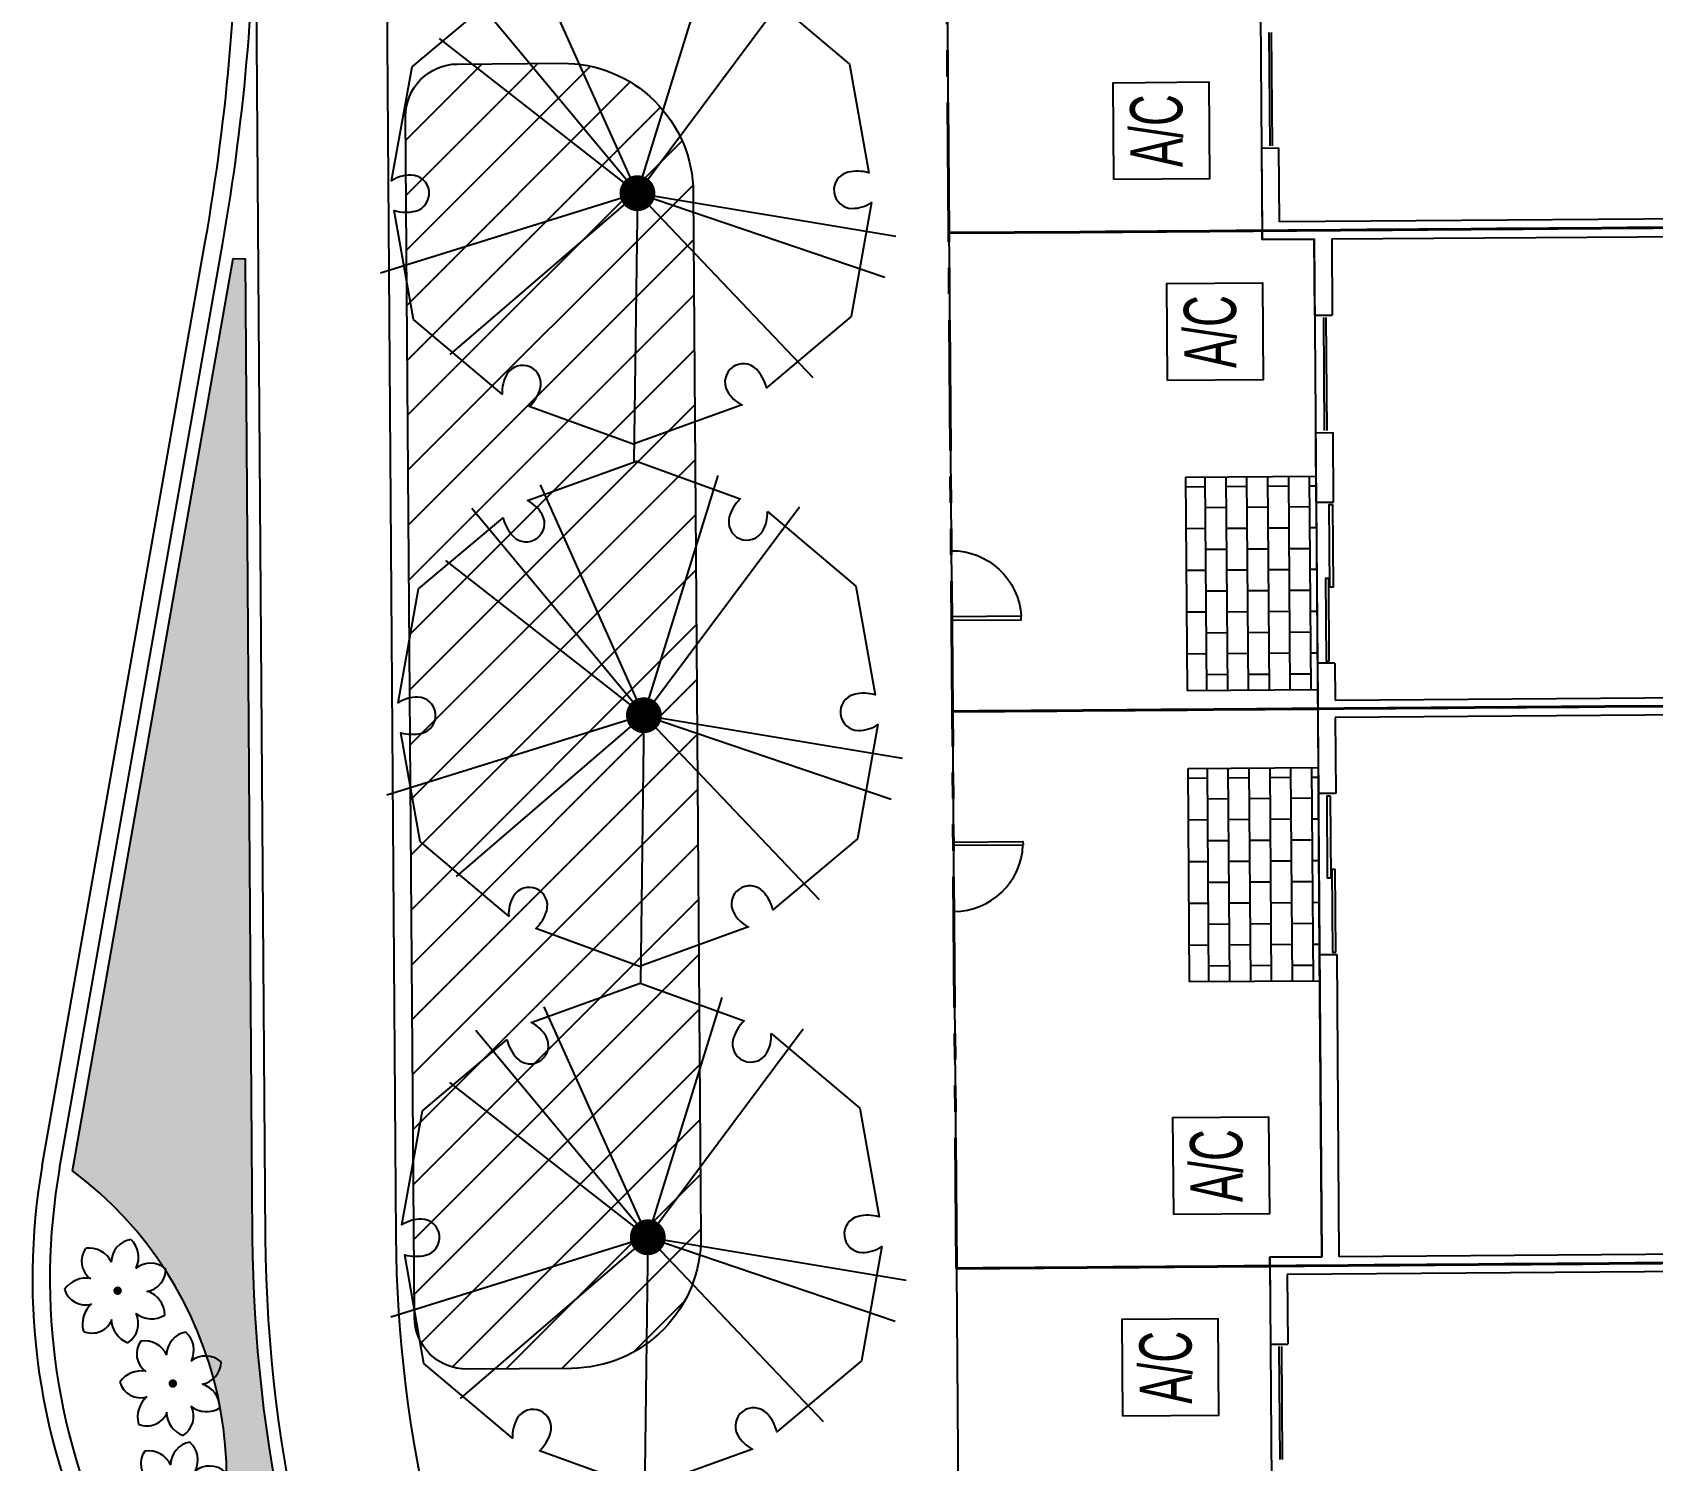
# Model space of a CAD drawing. Header units: feet. Extents: x 919634 to 928945, y 707022 to 708026.
# Drawn here: x 920223.9 to 920286, y 707365.1 to 707419.8 of the extents above; entities that cross this region are included whole.
import ezdxf

# ---------------------------------------------------------------- set-up
doc = ezdxf.new("R2010")
doc.units = ezdxf.units.FT
doc.header["$LTSCALE"] = 20
doc.header["$MEASUREMENT"] = 0
doc.linetypes.add('Site Plan$0$PHANTOM2', pattern=[1.25, 0.625, -0.125, 0.125, -0.125, 0.125, -0.125])
for name, color, linetype in [('-u-site-xref', 7, 'Continuous'), ('L-002', 15, 'Continuous'), ('LK-SHRB-035M', 4, 'Continuous'), ('LK-SHRB-TRNK', 3, 'Continuous'), ('LK-TREE-013M', 6, 'Continuous'), ('LK-TREE-025M', 2, 'Continuous'), ('LK-TREE-035M', 123, 'Continuous'), ('LK-TREE-050M', 2, 'Continuous'), ('LK-TREE-TRNK', 32, 'Continuous'), ('LP-PATT-GRND', 251, 'Continuous'), ('LP-PATT-SHAR', 4, 'Continuous'), ('LP-SHAR-BRDR-CONT', 123, 'Continuous'), ('LP-SHRB', 7, 'Continuous'), ('LP-TREE', 15, 'Continuous'), ('Site Plan$0$-u-site-bldg_interior', 252, 'Continuous'), ('Site Plan$0$-u-site-fence', 4, 'Site Plan$0$FENCELINE1'), ('Site Plan$0$A-DOOR-EXT_WINDOWS', 253, 'Continuous'), ('Site Plan$0$A-HVAC-EXT', 253, 'Continuous'), ('Site Plan$0$SP-LOT PAVERS', 254, 'Continuous')]:
    doc.layers.add(name, color=color, linetype=linetype)
for name, color, linetype, lineweight in [('Site Plan$0$SP-CURB', 3, 'Continuous', 25), ('Site Plan$0$SP-LOT LINES', 252, 'Site Plan$0$PHANTOM2', 40), ('Site Plan$0$SP-SIDEWALK', 2, 'Continuous', 25), ('SP-BUILDING-FOOTPRINT', 1, 'Continuous', 25)]:
    doc.layers.add(name, color=color, linetype=linetype, lineweight=lineweight)
doc.layers.get('-u-site-xref').off()
doc.styles.add('Site Plan$0$ARIAL', font='arial.ttf')
doc.linetypes.add('Site Plan$0$FENCELINE1', pattern='A,0.25,-0.1,[133,ltypeshp.shx,S=0.1,R=0,X=-0.1,Y=0],-0.1,1', length=1.45)

# ---------------------------------------------------------------- blocks, each defined once
blk = doc.blocks.new('Site Plan$0$A$C05C92244')
at = {"layer": 'Site Plan$0$A-DOOR-EXT_WINDOWS'}
blk.add_lwpolyline([(32, 32.05), (32, 0.04), (30.4, 0.04), (30.4, 32.05)], close=True, dxfattribs=at)
blk.add_arc((32.08, 32.08), 32.08, 180.05734, 267.00506, dxfattribs=at)
blk = doc.blocks.new('Site Plan')
at = {"layer": 'Site Plan$0$SP-LOT PAVERS', "extrusion": (7.49369e-08, 5.50407e-10, 1)}
h = blk.add_hatch(dxfattribs=at)
h.set_pattern_fill('AR-B816', color=256, scale=0.1, angle=90.42714)
h.set_pattern_definition([(90.42714287, (1636273.5047, -210524.548), (-0.799977769, -0.0059639843), []), (180.42714287, (1636273.5047, -210524.548), (-0.7940137847, -0.8059417533), [0.8, -0.8])])
h.paths.add_polyline_path([(920268.126, 707402.732), (920268.187, 707394.565), (920273.187, 707394.602), (920273.126, 707402.769)])
h = blk.add_hatch(dxfattribs=at)
h.set_pattern_fill('AR-B816', color=256, scale=0.1, angle=90.42714)
h.set_pattern_definition([(90.42714287, (1636273.5879, -210535.70824), (-0.799977769, -0.0059639843), []), (180.42714287, (1636273.5879, -210535.70824), (-0.7940137847, -0.8059417533), [0.8, -0.8])])
h.paths.add_polyline_path([(920268.209, 707391.571), (920268.27, 707383.405), (920273.27, 707383.442), (920273.209, 707391.609)])
at = {"layer": 'Site Plan$0$-u-site-bldg_interior', "extrusion": (7.49369e-08, 5.50407e-10, 1)}
for p, q in [((920271.361, 707415.429, 0), (920271.328, 707419.762, 0)), ((920271.453, 707415.429, 0), (920271.421, 707419.763, 0)), ((920271.032, 707415.343, 0), (920271.699, 707415.348, 0)), ((920271.72, 707412.515, 0), (920271.699, 707415.348, 0)), ((920310.135, 707412.801, 0), (920271.72, 707412.515, 0)), ((920271.058, 707411.837, 0), (920271.056, 707412.176, 0)), ((920273.725, 707411.857, 0), (920312.14, 707412.143, 0)), ((920273.058, 707411.852, 0), (920271.058, 707411.837, 0)), ((920273.08, 707408.935, 0), (920273.058, 707411.852, 0)), ((920273.725, 707411.857, 0), (920273.746, 707408.94, 0)), ((920273.08, 707408.935, 0), (920273.746, 707408.94, 0)), ((920273.41, 707408.854, 0), (920273.442, 707404.521, 0)), ((920273.502, 707408.855, 0), (920273.535, 707404.522, 0)), ((920273.113, 707404.435, 0), (920273.78, 707404.44, 0)), ((920273.8, 707401.774, 0), (920273.78, 707404.44, 0)), ((920273.133, 707401.769, 0), (920273.8, 707401.774, 0)), ((920273.133, 707401.769, 0), (920273.179, 707395.602, 0)), ((920273.133, 707401.769, 0), (920273.179, 707395.602, 0)), ((920273.846, 707395.607, 0), (920273.179, 707395.602, 0)), ((920273.179, 707395.602, 0), (920273.19, 707394.186, 0)), ((920273.846, 707395.607, 0), (920273.856, 707394.191, 0)), ((920273.19, 707394.19, 0), (920273.195, 707393.523, 0)), ((920273.856, 707394.191, 0), (920316.855, 707394.511, 0)), ((920273.195, 707393.525, 0), (920273.216, 707390.609, 0)), ((920312.277, 707393.817, 0), (920273.861, 707393.53, 0)), ((920273.861, 707393.53, 0), (920273.883, 707390.614, 0)), ((920273.883, 707390.614, 0), (920273.216, 707390.609, 0)), ((920273.262, 707384.442, 0), (920273.216, 707390.609, 0)), ((920273.262, 707384.442, 0), (920273.216, 707390.609, 0)), ((920273.262, 707384.442, 0), (920273.929, 707384.447, 0)), ((920273.349, 707372.859, 0), (920273.262, 707384.442, 0)), ((920274.015, 707372.864, 0), (920273.929, 707384.447, 0)), ((920312.431, 707373.15, 0), (920274.015, 707372.864, 0)), ((920271.349, 707372.844, 0), (920273.349, 707372.859, 0)), ((920271.351, 707372.511, 0), (920271.349, 707372.844, 0)), ((920271.351, 707372.511, 0), (920271.374, 707369.511, 0)), ((920308.436, 707372.454, 0), (920272.02, 707372.182, 0)), ((920272.02, 707372.182, 0), (920272.04, 707369.516, 0)), ((920271.374, 707369.511, 0), (920272.04, 707369.516, 0)), ((920271.704, 707369.43, 0), (920271.736, 707365.097, 0)), ((920271.796, 707369.431, 0), (920271.828, 707365.098, 0))]:
    blk.add_line(p, q, dxfattribs=at)
at = {"layer": 'Site Plan$0$-u-site-bldg_interior', "ltscale": 0.25, "extrusion": (7.49369e-08, 5.50407e-10, 1)}
for p, q in [((920271.032, 707415.343, 0), (920271.056, 707412.176, 0)), ((920273.133, 707401.769, 0), (920273.113, 707404.435, 0))]:
    blk.add_line(p, q, dxfattribs=at)
at = {"layer": 'Site Plan$0$-u-site-bldg_interior', "extrusion": (7.49369e-08, 5.50407e-10, 1), "elevation": 0.069}
for points in [[(920273.755, 707401.69), (920273.778, 707398.521), (920273.653, 707398.52), (920273.63, 707401.689)], [(920273.633, 707395.689), (920273.609, 707398.853), (920273.484, 707398.852), (920273.508, 707395.688)], [(920273.671, 707390.529), (920273.695, 707387.365), (920273.57, 707387.364), (920273.546, 707390.528)], [(920273.883, 707384.53), (920273.859, 707387.699), (920273.734, 707387.698), (920273.758, 707384.529)]]:
    blk.add_lwpolyline(points, close=True, dxfattribs=at)
at = {"layer": 'Site Plan$0$-u-site-fence', "ltscale": 0.15, "extrusion": (7.49369e-08, 5.50407e-10, 1)}
for p, q in [((920258.78, 707449.086, 0), (920259.627, 707335.422, 0)), ((920271.056, 707412.176, 0), (920259.056, 707412.087, 0)), ((920273.192, 707393.859, 0), (920259.193, 707393.754, 0)), ((920273.192, 707393.859, 0), (920259.193, 707393.754, 0)), ((920271.351, 707372.511, 0), (920259.352, 707372.421, 0))]:
    blk.add_line(p, q, dxfattribs=at)
at = {"layer": 'Site Plan$0$A-HVAC-EXT', "extrusion": (7.49369e-08, 5.50407e-10, 1), "elevation": 0.069}
for points in [[(920265.374, 707414.134), (920265.347, 707417.846), (920269.013, 707417.873), (920269.041, 707414.161)], [(920267.432, 707406.437), (920267.404, 707410.149), (920271.071, 707410.176), (920271.098, 707406.465)], [(920267.67, 707374.483), (920267.642, 707378.195), (920271.309, 707378.222), (920271.336, 707374.511)], [(920265.727, 707366.757), (920265.7, 707370.469), (920269.366, 707370.496), (920269.394, 707366.784)]]:
    blk.add_lwpolyline(points, close=True, dxfattribs=at)
at = {"layer": 'Site Plan$0$SP-CURB'}
for p, q in [((920224.325, 707376.361), (920230.567, 707411.764)), ((920224.984, 707376.245), (920231.227, 707411.648))]:
    blk.add_line(p, q, dxfattribs=at)
for centre, radius, start, end in [((920149.813, 707426.003), 82, 350, 0.41818), ((920149.813, 707426.003), 82.67, 350, 0.41818), ((920248.945, 707372.02), 25, 170, 206.69214), ((920248.945, 707372.02), 24.33, 170, 206.69214)]:
    blk.add_arc(centre, radius, start, end, dxfattribs=at)
at = {"layer": 'Site Plan$0$SP-LOT LINES', "ltscale": 0.4, "extrusion": (7.49369e-08, 5.50407e-10, 1)}
for p, q in [((920259.056, 707412.087, 0), (920258.919, 707430.42, 0)), ((920259.056, 707412.087, 0), (920349.054, 707412.758)), ((920349.054, 707412.758), (920259.056, 707412.087, 0)), ((920259.193, 707393.754, 0), (920259.056, 707412.087, 0)), ((920259.193, 707393.754, 0), (920349.191, 707394.425)), ((920349.191, 707394.425), (920259.193, 707393.754, 0)), ((920259.352, 707372.421, 0), (920259.193, 707393.754, 0)), ((920349.35, 707373.092), (920259.352, 707372.421, 0)), ((920259.352, 707372.421, 0), (920349.35, 707373.092))]:
    blk.add_line(p, q, dxfattribs=at)
at = {"layer": 'Site Plan$0$SP-SIDEWALK'}
for p, q in [((920232.272, 707455.164), (920232.868, 707373.614)), ((920237.272, 707455.2), (920237.867, 707373.65))]:
    blk.add_line(p, q, dxfattribs=at)
at = {"layer": 'Site Plan$0$SP-SIDEWALK', "extrusion": (7.49369e-08, 5.50407e-10, 1)}
for p, q in [((920268.126, 707402.732, 0), (920273.126, 707402.769, 0)), ((920268.126, 707402.732, 0), (920268.187, 707394.565, 0)), ((920268.187, 707394.565, 0), (920273.187, 707394.602, 0)), ((920268.209, 707391.571, 0), (920273.209, 707391.609, 0)), ((920268.209, 707391.571, 0), (920268.27, 707383.405, 0)), ((920268.27, 707383.405, 0), (920273.27, 707383.442, 0))]:
    blk.add_line(p, q, dxfattribs=at)
at = {"layer": 'Site Plan$0$SP-SIDEWALK'}
for radius in [55, 50]:
    blk.add_arc((920287.866, 707374.015), radius, 180.41818, 206.69214, dxfattribs=at)
at = {"layer": 'Site Plan$0$-u-site-fence', "ltscale": 0.01, "extrusion": (7.49369e-08, 5.50407e-10, 1)}
for p, xscale, yscale, zscale, rotation in [((920261.817, 707399.935, 0.069), -0.08333333333333333, 0.08333333333333333, 0.08333333333333334, 90.42714289112598), ((920261.92, 707386.107, 0.069), 0.08333333333333329, 0.08333333333333329, 0.08333333333333329, 90.42714284851462)]:
    blk.add_blockref('Site Plan$0$A$C05C92244', p, dxfattribs=dict(at, xscale=xscale, yscale=yscale, zscale=zscale, rotation=rotation))
at = {"layer": 'Site Plan$0$A-HVAC-EXT', "extrusion": (7.49369e-08, 5.50407e-10, 1), "style": 'Site Plan$0$ARIAL', "width": 0.6}
for p in [(920268.019, 707414.612, 0.069), (920270.077, 707406.915, 0.069), (920270.315, 707374.961, 0.069), (920268.373, 707367.235, 0.069)]:
    blk.add_text('A/C', height=2, rotation=90.42714, dxfattribs=at).set_placement(p)
blk = doc.blocks.new('TREE-DCID-109')
at = {"layer": 'LK-TREE-013M'}
for q in [(-0.2167, 0.4824), (-0.3601, 0.4331), (0.5178, -0.1757), (0.5412, -0.0897)]:
    blk.add_line((0, 0), q, dxfattribs=at)
at = {"layer": 'LK-TREE-025M'}
for q in [(0.3255, 0.4361), (-0.538, -0.1671), (-0.3929, -0.3378)]:
    blk.add_line((0, 0), q, dxfattribs=at)
at = {"layer": 'LK-TREE-035M'}
for q in [(0.1554, 0.5017), (-0.4146, 0.324), (-0.0073, -0.5611), (0.3673, -0.3859)]:
    blk.add_line((0, 0), q, dxfattribs=at)
at = {"layer": 'LK-TREE-050M'}
blk.add_lwpolyline([(0.2585, 0.4269), (0.4439, 0.2704), (0.4843, 0.0427, 0.127189), (0.4404, 0.0438, 0.875318), (0.449, -0.0318, 0.149076), (0.4901, -0.0195), (0.4473, -0.2584), (0.2703, -0.4072, 0.127189), (0.2492, -0.3686, 0.875318), (0.1881, -0.4139, 0.149076), (0.2192, -0.4433), (-0.009, -0.5257), (-0.2264, -0.4468, 0.127189), (-0.2035, -0.4093, 0.875318), (-0.2732, -0.379, 0.149076), (-0.2831, -0.4206), (-0.4686, -0.2642), (-0.509, -0.0365, 0.127189), (-0.4651, -0.0376, 0.875318), (-0.4737, 0.038, 0.149076), (-0.5147, 0.0258), (-0.4719, 0.2646), (-0.2949, 0.4134, 0.127189), (-0.2739, 0.3749, 0.875318), (-0.2128, 0.4201, 0.149076), (-0.2439, 0.4495), (-0.0157, 0.5319), (0.2017, 0.453, 0.127189), (0.1788, 0.4155, 0.875318), (0.2486, 0.3852, 0.149076)], format="xyb", close=True, dxfattribs=at)
at = {"layer": 'LK-TREE-TRNK', "const_width": 0.0375}
blk.add_lwpolyline([(-0.0188, 0, 1), (0.0188, 0, 1)], format="xyb", close=True, dxfattribs=at)
blk = doc.blocks.new('SHRUB-TROP-021')
at = {"layer": 'LK-SHRB-035M'}
for centre, radius, start, end in [((0.205, 0.336), 0.281, 99.8124, 178.8039), ((-0.041, 0.398), 0.292, 334.3202, 47.3407), ((-0.17, 0.354), 0.261, 144.5008, 233.9817), ((-0.34, 0.213), 0.296, 25.2554, 98.0617), ((0.392, 0.044), 0.284, 49.1324, 128.6056), ((0.3, 0.263), 0.277, 280.4099, 359.1805), ((-0.372, -0.172), 0.323, 80.7702, 144.1242), ((-0.382, 0.093), 0.263, 196.7633, 285.6735), ((-0.093, -0.4), 0.327, 131.7923, 194.9509), ((0.264, -0.291), 0.298, 0.1344, 72.0768), ((-0.307, -0.247), 0.259, 246.71, 338.3842), ((0.236, -0.33), 0.313, 182.1854, 248.8532), ((-0.029, -0.389), 0.277, 303.2015, 25.5324), ((0.403, -0.034), 0.302, 232.019, 301.8067)]:
    blk.add_arc(centre, radius, start, end, dxfattribs=at)
at = {"layer": 'LK-SHRB-TRNK', "const_width": 0.05}
blk.add_lwpolyline([(-0.023, 0.011, 1), (0.023, -0.011, 1)], format="xyb", close=True, dxfattribs=at)

msp = doc.modelspace()

# ---------------------------------------------------------------- block references
at = {"layer": '-u-site-xref'}
msp.add_blockref('Site Plan', (0, 0), dxfattribs=at)

# ---------------------------------------------------------------- next in the draw order: hatches: boundary and pattern name
at = {"layer": 'LP-PATT-GRND'}
h = msp.add_hatch(dxfattribs=at)
h.set_pattern_fill('LAFX-C230-CHIPSCRATCH', color=256, scale=10, angle=90, pattern_type=2)
h.set_pattern_definition([(96.1702, (920220.39267, 707351.75992), (30, -280), [0.67626, -371.47962]), (96.6325, (920214.65027, 707353.43162), (30, -260), [0.78664, -432.11058]), (98.3659, (920220.51987, 707351.92342), (10, -70), [0.62448, -343.03233]), (100.8855, (920216.95827, 707356.3209), (40, -210), [0.48112, -264.28293]), (102.0948, (920214.7773, 707353.5043), (10, -50), [0.78053, -142.3977]), (102.20047, (920219.64767, 707355.84842), (30, -140), [0.68788, -377.86198]), (102.875, (920219.77487, 707355.90302), (50, -220), [0.6524, -358.37406]), (108.435, (920217.2854, 707351.6145), (-4e-12, -10), [0.5172, -31.1056]), (109.9831, (920217.1945, 707356.3391), (10, -30), [0.4254, -116.6216]), (110.556, (920221.4285, 707360.6275), (10, -30), [0.621, -84.819]), (111.2505, (920220.53807, 707357.502), (50, -130), [0.7019, -192.43018]), (111.8014, (920220.12, 707359.0466), (10, -30), [0.5871, -53.2645]), (115.641, (920217.48527, 707351.63272), (110, -230), [0.5039, -276.80458]), (115.641, (920220.30187, 707359.08302), (110, -230), [0.5039, -276.80458]), (116.565, (920216.0497, 707351.651), (-10, 10), [1.0565, -21.3042]), (117.2553, (920221.33757, 707360.51852), (10, -20), [0.67455, -370.53967]), (117.4076, (920221.04687, 707355.95752), (10, -20), [0.55266, -303.58546]), (119.3578, (920220.64707, 707357.6656), (50, -90), [0.66717, -182.90843]), (122.0054, (920220.9379, 707355.8666), (30, -50), [0.5143, -93.8255]), (124.6952, (920216.0134, 707352.0688), (20, -30), [0.57463, -157.53925]), (125.7539, (920224.46307, 707357.01152), (50, -70), [0.5598, -307.49865]), (126.0274, (920224.3359, 707356.7934), (50, -70), [0.7415, -135.27323]), (133.6028, (920213.06927, 707349.56112), (190, -200), [0.52697, -289.47303]), (144.7824, (920214.14127, 707352.7593), (-100, 70), [0.37812, -207.7084]), (146.9761, (920214.25027, 707352.8683), (-170, 110), [0.43346, -238.10375]), (150.2551, (920213.1243, 707349.8882), (-20, 10), [0.4395, -80.1831]), (163.44293, (920223.15477, 707355.73942), (-270, 80), [0.70143, -385.30375]), (163.54, (920219.04797, 707352.86832), (-170, 50), [0.83371, -457.96908]), (163.7398, (920218.61187, 707357.7019), (-70, 20), [0.4543, -249.5457]), (163.8866, (920219.01167, 707352.70482), (-70, 20), [0.85116, -467.55038]), (164.57784, (920218.68457, 707357.88362), (-110, 30), [0.54666, -300.28552]), (169.5625, (920221.93727, 707353.24992), (-110, 20), [0.70213, -385.69145]), (171.87, (920222.01, 707358.665), (-10, 1e-11), [0.89944, -69.8112]), (172.1467, (920221.90087, 707353.44982), (-220, 30), [0.53196, -292.21366]), (174.2894, (920215.5046, 707349.4339), (-10, 6e-14), [0.54786, -99.9509]), (174.5597, (920216.72207, 707350.4515), (-110, 10), [0.76666, -210.18357]), (175.2364, (920215.5591, 707349.59746), (-10, -4e-12), [0.43763, -119.9783]), (175.33314, (920221.82827, 707358.59232), (-370, 30), [0.89337, -490.73658]), (175.36454, (920216.70387, 707355.33962), (-250, 20), [0.67455, -370.53967]), (176.0548, (920223.20927, 707355.55772), (-150, 10), [1.0565, -289.6324]), (176.1859, (920222.6823, 707357.3022), (-10, 2e-12), [0.54635, -149.7866]), (177.337, (920216.66757, 707350.34252), (-220, 10), [0.78222, -429.68265]), (178.3634, (920222.68227, 707357.17502), (-10, -3e-12), [0.63626, -349.50657]), (181.36393, (920224.35407, 707358.75592), (10, -7e-13), [0.76342, -419.35561]), (183.4682, (920224.11784, 707358.62872), (170, 10), [0.60076, -330.00475]), (186.58194, (920222.42787, 707361.9545), (90, 10), [0.4756, -261.24945]), (186.7098, (920218.7754, 707355.3033), (90, 10), [0.31105, -170.8614]), (186.7098, (920218.5029, 707352.7775), (90, 10), [0.31105, -170.8614]), (187.3524, (920217.73967, 707354.41292), (80, 10), [0.568, -312.002]), (187.7652, (920219.53867, 707350.9966), (150, 20), [0.40347, -221.63256]), (188.61565, (920222.53687, 707362.11752), (200, 30), [0.6065, -333.15988]), (189.0903, (920217.61247, 707354.2675), (190, 30), [0.46007, -252.7197]), (189.16235, (920219.68397, 707350.85132), (250, 40), [0.5706, -313.43577]), (189.6888, (920220.44717, 707354.74002), (60, 10), [0.7558, -415.17688]), (189.7276, (920224.84467, 707359.01052), (60, 10), [0.6453, -354.46034]), (190.5392, (920220.39267, 707354.57642), (270, 50), [0.79478, -436.58377]), (192.9946, (920216.6312, 707355.6849), (90, 20), [0.4849, -132.93176]), (195.9454, (920218.7573, 707352.8501), (40, 10), [0.2646, -72.5365]), (196.50436, (920214.25027, 707350.85132), (170, 50), [0.5117, -281.09084]), (196.6992, (920219.4841, 707358.8104), (70, 20), [0.3794, -104.02363]), (198.435, (920219.1207, 707358.7014), (10, 1e-11), [0.1149, -31.5078]), (198.435, (920217.776, 707356.7934), (10, 1e-11), [0.2298, -31.3929]), (198.435, (920215.9407, 707350.1244), (10, 1e-11), [0.1149, -31.5078]), (200.556, (920217.558, 707356.7207), (30, 10), [0.4658, -84.9743]), (200.8545, (920219.15707, 707355.4487), (80, 30), [0.40835, -224.3137]), (202.10945, (920221.73737, 707358.82862), (50, 20), [0.62764, -344.77068]), (202.16635, (920218.41227, 707349.92452), (50, 20), [0.5298, -291.0178]), (202.9321, (920217.92137, 707349.72466), (190, 80), [0.513, -281.79888]), (204.444, (920221.9736, 707361.5545), (90, 40), [0.21957, -120.6109]), (205.0169, (920215.5591, 707354.6309), (130, 60), [0.3008, -165.22866]), (205.46335, (920214.63227, 707351.033), (190, 90), [0.42266, -232.1714]), (206.565, (920216.1588, 707350.2334), (-10, -10), [0.2438, -22.1169]), (206.565, (920222.119, 707357.1023), (-10, -10), [0.4876, -21.8731]), (206.565, (920218.739, 707350.088), (-10, -10), [0.3657, -21.995]), (206.565, (920213.7603, 707350.706), (-10, -10), [0.4876, -21.8731]), (207.2161, (920218.46647, 707355.26702), (20, 10), [0.71518, -392.8582]), (208.6105, (920222.1372, 707359.0466), (20, 10), [0.4554, -124.84426]), (209.0546, (920217.1218, 707356.5571), (20, 10), [0.3742, -102.5821]), (210.3791, (920222.64597, 707357.41122), (120, 70), [0.61084, -335.54388]), (210.3791, (920215.28647, 707354.50372), (120, 70), [0.61084, -335.54388]), (212.0054, (920224.1542, 707356.9024), (50, 30), [0.5143, -93.8255]), (212.0054, (920216.5404, 707353.4498), (50, 30), [0.1714, -94.1684]), (212.4712, (920215.8313, 707350.0881), (80, 50), [0.2369, -130.1471]), (213.11134, (920220.91967, 707352.61392), (200, 130), [0.49897, -274.09163]), (213.69, (920218.194, 707352.741), (20, 10), [0.5897, -35.4658]), (213.9436, (920225.0991, 707357.53842), (30.00539993, 19.99189773), [1.139, -589.6232]), (214.992, (920222.8277, 707357.5384), (30, 20), [0.2218, -121.84374]), (215.5377, (920223.7181, 707356.6298), (30, 20), [0.6253, -85.398]), (215.83765, (920221.68287, 707356.8842), (70, 50), [0.40347, -221.63256]), (216.2538, (920220.50167, 707352.3413), (110, 80), [0.338, -185.67274]), (216.46923, (920217.44887, 707349.52478), (190, 140), [0.51972, -285.48728]), (217.4054, (920216.39497, 707353.3589), (40, 30), [0.3889, -213.62046]), (217.99873, (920221.15587, 707358.59232), (90, 70), [0.7379, -405.3409]), (219.95755, (920224.2087, 707358.90122), (60, 50), [0.87714, -481.8236]), (220.46223, (920220.82877, 707360.06452), (270, 230), [0.81204, -446.06602]), (221.3478, (920219.21157, 707353.24992), (80, 70), [0.60514, -332.41138]), (222.1376, (920222.35517, 707361.89952), (100, 90), [0.5146, -282.68144]), (222.7094, (920219.44777, 707353.468), (120, 110), [0.3215, -176.59657]), (222.7974, (920220.21097, 707359.53752), (130, 120), [0.66865, -367.29874]), (222.8789, (920221.35577, 707356.648), (130, 120), [0.69433, -190.3554]), (223.1524, (920218.06677, 707357.0659), (150, 140), [0.39853, -218.9186]), (223.7811, (920220.22917, 707352.14152), (230, 220), [0.60405, -331.81135]), (225, (920216.8674, 707351.251), (-2e-15, -10), [0.1799, -13.9622]), (225, (920215.432, 707351.56), (-2e-15, -10), [0.2827, -13.8595]), (225, (920216.74, 707351.124), (-2e-15, -10), [0.1028, -14.0393]), (225, (920221.4285, 707353.123), (-2e-15, -10), [0.7195, -13.4226]), (225, (920218.8845, 707350.2334), (-2e-15, -10), [0.2056, -13.9365]), (225, (920216.304, 707350.379), (-2e-15, -10), [0.2056, -13.9365]), (226.2189, (920223.20927, 707356.26642), (-220, -230), [0.60405, -331.81135]), (226.4688, (920214.75927, 707354.19482), (-180, -190), [0.50128, -275.361]), (227.2906, (920219.59317, 707355.9211), (-110, -120), [0.64297, -176.2751]), (228.0128, (920222.0827, 707354.0676), (-80, -90), [0.24447, -134.29177]), (228.50353, (920212.85127, 707349.77918), (-150, -170), [0.6308, -346.5003]), (229.96974, (920215.81347, 707352.01432), (-50, -60), [0.5933, -325.90326]), (230.0636, (920221.77367, 707361.46352), (-49.9778318, -60.0184665), [1.0191, -481.68167]), (231.76617, (920216.77657, 707348.70706), (-110, -140), [0.76342, -419.35561]), (232.5946, (920223.06387, 707357.8473), (-30, -40), [0.3889, -213.62046]), (232.59464, (920215.63177, 707349.9609), (-30, -40), [0.3889, -213.62046]), (232.65065, (920219.01167, 707358.66502), (-160, -210), [0.86863, -477.1481]), (233.7462, (920216.50397, 707350.6514), (-80, -110), [0.338, -185.67274]), (234.16235, (920221.91907, 707353.8859), (-50, -70), [0.40347, -221.63256]), (235.008, (920218.4847, 707357.9745), (-20, -30), [0.2218, -121.84374]), (235.61966, (920217.41257, 707354.2493), (-20, -30), [0.41834, -229.79895]), (236.00354, (920216.63117, 707355.81212), (-19.9880128, -30.007988), [0.94247, -481.65467]), (236.31, (920215.323, 707349.5066), (-10, -20), [0.3931, -35.6624]), (236.31, (920217.7033, 707352.414), (-10, -20), [0.7862, -35.2693]), (236.31, (920213.3243, 707350.4878), (-10, -20), [0.8517, -35.2038]), (237.17146, (920220.84697, 707356.17552), (-90, -140), [0.67038, -368.24696]), (238.81503, (920217.83047, 707354.93992), (-30, -50), [0.80715, -443.3775]), (239.7436, (920221.6829, 707353.5588), (-40, -70), [0.5049, -138.41955]), (240.5241, (920219.79307, 707351.7235), (-90, -160), [0.4801, -263.7168]), (241.5571, (920222.79127, 707355.83032), (-70, -130), [0.496, -272.4509]), (242.354, (920219.55677, 707351.3056), (-10, -20), [0.43078, -236.6346]), (242.4472, (920219.35687, 707350.924), (-10, -20), [0.4714, -258.95103]), (243.435, (920216.104, 707355.0307), (10, 10), [0.0813, -22.2794]), (243.435, (920215.3956, 707349.652), (10, 10), [0.1625, -22.1981]), (243.435, (920217.031, 707349.216), (10, 10), [0.5689, -21.7918]), (244.44, (920216.08607, 707353.1227), (-100, -210), [0.46328, -254.4877]), (244.6538, (920219.75667, 707356.2664), (-80, -170), [0.38203, -209.85593]), (244.7989, (920221.11957, 707360.6825), (-70, -150), [0.6828, -187.2001]), (245.2249, (920219.0298, 707355.594), (-50, -110), [0.78053, -142.3977]), (246.2796, (920220.57437, 707358.13802), (-70.0495629, -159.9783071), [1.31, -446.46228]), (246.3706, (920220.48357, 707355.6122), (-30, -70), [0.6347, -174.0078]), (247.6199, (920218.19397, 707357.3748), (-20, -50), [0.3341, -183.5137]), (247.751, (920216.66757, 707351.0512), (-20, -50), [0.43193, -237.26536]), (247.96377, (920218.92077, 707355.63042), (-20, -50), [0.82335, -452.27708]), (248.6294, (920218.35747, 707357.7928), (-70, -180), [0.4488, -246.53298]), (248.9625, (920217.2672, 707351.7599), (-30, -80), [0.2531, -139.0308]), (249.1455, (920219.90207, 707356.648), (-30, -80), [0.40835, -224.3137]), (253.8108, (920216.79477, 707356.37542), (-20, -70), [0.58658, -322.21367]), (254.15692, (920214.41427, 707353.83142), (-150.2209584, -529.93741485), [1.3978, -622.22068]), (255.964, (920222.555, 707362.6995), (-2e-11, -10), [0.8242, -40.4069]), (258.1785, (920214.21427, 707351.05122), (-50, -240), [0.79831, -438.51935]), (258.40782, (920220.22917, 707355.03072), (-10, -50), [0.72344, -397.39714]), (258.9298, (920222.55507, 707355.39422), (-80, -410), [0.85174, -467.86993]), (259.3803, (920214.3413, 707351.1965), (-20, -110), [0.88743, -161.90077]), (262.875, (920215.8862, 707352.7048), (-2e-11, -10), [0.293, -80.3296]), (264.8056, (920215.8498, 707352.414), (-5e-11, -10), [0.4014, -110.0522]), (265.3141, (920216.90377, 707349.5066), (-30.1229628, -369.9900095), [1.1122, -490.51776]), (266.1859, (920217.0492, 707349.41575), (5e-11, -10), [0.81953, -149.51343]), (266.6335, (920218.4847, 707350.17895), (8e-11, -10), [0.6189, -169.67496]), (267.61406, (920218.26657, 707349.97907), (7e-11, -10), [0.4365, -239.77175])])
edge = h.paths.add_edge_path()
edge.add_line((920237.366, 707350.994), (920236.284, 707350.451))
edge.add_line((920236.284, 707350.451), (920233.756, 707349.18))
edge.add_line((920233.756, 707349.18), (920229.626, 707357.394))
edge.add_arc((920216.694, 707364.375), 14.696, 331.63924, 413.29724)
edge.add_line((920225.477, 707376.158), (920231.64, 707411.109))
edge.add_line((920231.64, 707411.109), (920232.094, 707411.102))
edge.add_line((920232.094, 707411.102), (920232.368, 707373.61))
edge.add_arc((920287.866, 707374.015), 55.5, 180.41818, 204.50625)
at = {"layer": 'LP-PATT-SHAR'}
h = msp.add_hatch(dxfattribs=at)
h.set_pattern_fill('ANSI31', color=256, scale=12)
h.set_pattern_definition([(45, (920244.2442, 707368.6047), (-1.06066, 1.06066), [])])
edge = h.paths.add_edge_path()
edge.add_line((920240.23, 707418.56), (920244.23, 707418.589))
edge.add_arc((920244.266, 707413.589), 5, 0.41818, 90.41818, ccw=False)
edge.add_line((920249.266, 707413.625), (920249.558, 707373.627))
edge.add_arc((920244.558, 707373.59), 5, -89.58182, 0.41818, ccw=False)
edge.add_line((920244.594, 707368.59), (920240.595, 707368.561))
edge.add_arc((920240.58, 707370.561), 2, 180.41818, 270.41818, ccw=False)
edge.add_line((920238.58, 707370.546), (920238.244, 707416.545))
edge.add_arc((920240.244, 707416.56), 2, 90.41818, 180.41818, ccw=False)

# ---------------------------------------------------------------- next in the draw order: linework, layer by layer
at = {"layer": 'L-002'}
msp.add_lwpolyline([(920237.366, 707350.994), (920236.284, 707350.451), (920233.756, 707349.18), (920229.626, 707357.394, 0.372185), (920225.477, 707376.158), (920231.64, 707411.109), (920232.094, 707411.102), (920232.368, 707373.61, 0.105493)], format="xyb", close=True, dxfattribs=at)
at = {"layer": 'LP-SHAR-BRDR-CONT'}
msp.add_lwpolyline([(920240.23, 707418.56), (920244.23, 707418.589, -0.414214), (920249.266, 707413.625), (920249.558, 707373.627, -0.414214), (920244.594, 707368.59), (920240.595, 707368.561, -0.414214), (920238.58, 707370.546), (920238.244, 707416.545, -0.414214)], format="xyb", close=True, dxfattribs=at)
at = {"layer": 'SP-BUILDING-FOOTPRINT', "extrusion": (7.49369e-08, 5.50407e-10, 1), "elevation": 0.069}
msp.add_lwpolyline([(920273.631, 707335.527), (920317.128, 707335.851), (920317.072, 707343.09), (920316.405, 707343.085), (920316.323, 707354.179), (920316.573, 707354.181), (920316.487, 707365.68), (920309.154, 707365.626), (920309.103, 707372.459), (920313.103, 707372.489), (920312.944, 707393.815), (920317.527, 707393.85), (920317.488, 707399.028), (920317.822, 707399.03), (920317.772, 707405.674), (920321.439, 707405.712), (920321.388, 707412.546), (920313.471, 707412.486), (920313.469, 707412.822), (920310.802, 707412.802), (920310.719, 707423.9), (920315.969, 707423.939), (920315.92, 707430.511), (920317.253, 707430.521), (920317.215, 707435.699), (920317.548, 707435.702), (920317.499, 707442.345), (920321.165, 707442.384), (920321.114, 707449.217), (920313.198, 707449.156), (920313.195, 707449.494), (920272.78, 707449.19), (920272.916, 707430.857), (920270.916, 707430.843), (920271.058, 707411.837), (920273.058, 707411.852), (920273.349, 707372.859), (920271.349, 707372.844), (920271.49, 707353.845), (920273.49, 707353.86), (920273.631, 707335.527)], dxfattribs=at)

# ---------------------------------------------------------------- next in the draw order: block references
at = {"layer": 'LP-SHRB', "xscale": 3.208701422234521, "yscale": 3.208701422234521, "zscale": 3.208701422234521}
for p in [(920227.21, 707371.565), (920229.324, 707368.009), (920229.478, 707363.795)]:
    msp.add_blockref('SHRUB-TROP-021', p, dxfattribs=at)
at = {"layer": 'LP-TREE', "xscale": 18.29877919221403, "yscale": 18.29877919221403, "zscale": 18.91141011540282}
for p in [(920247.125, 707413.612, 0), (920247.373, 707393.611, 0), (920247.522, 707373.612, 0)]:
    msp.add_blockref('TREE-DCID-109', p, dxfattribs=at)

doc.saveas('drawing.dxf')
